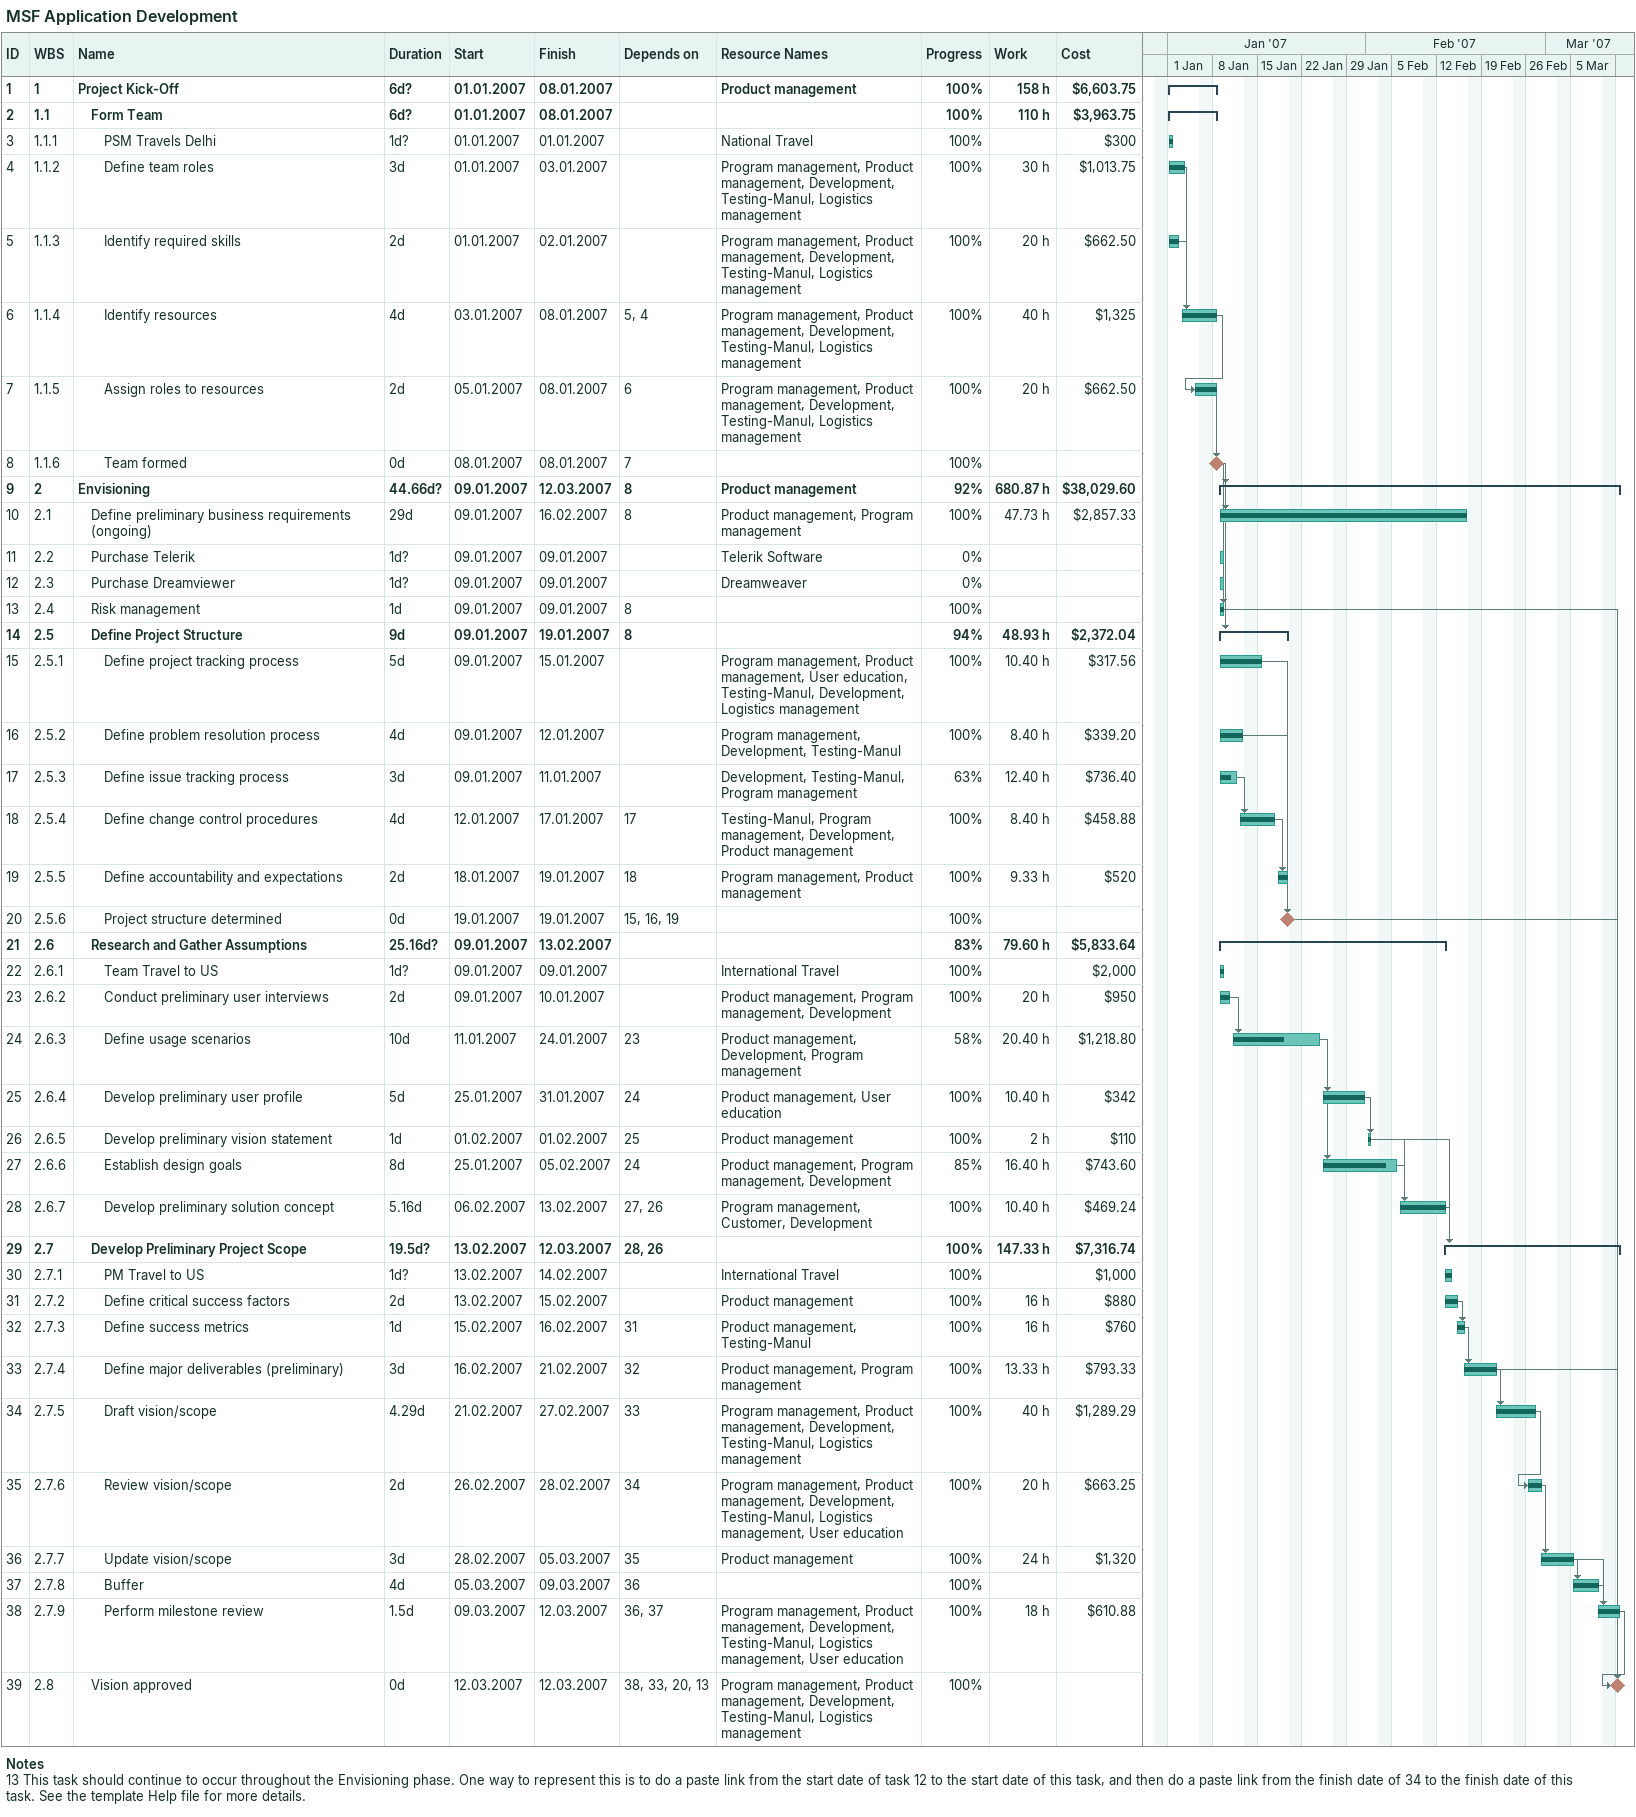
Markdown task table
MSF Application Development

| ID | WBS | Task | Duration | Start | Finish | Predecessors | Resources | % complete | Work (h) | Cost ($) |
|---|---|---|---|---|---|---|---|---|---|---|
| 1 | 1 | **Project Kick-Off** | 6d? | 2007-01-01 | 2007-01-08 |  | Product management | 100 | 158 | 6603.75 |
| 2 | 1.1 | **Form Team** | 6d? | 2007-01-01 | 2007-01-08 |  |  | 100 | 110 | 3963.75 |
| 3 | 1.1.1 | PSM Travels Delhi | 1d? | 2007-01-01 | 2007-01-01 |  | National Travel | 100 |  | 300 |
| 4 | 1.1.2 | Define team roles | 3d | 2007-01-01 | 2007-01-03 |  | Program management, Product management, Development, Testing-Manul, Logistics management | 100 | 30 | 1013.75 |
| 5 | 1.1.3 | Identify required skills | 2d | 2007-01-01 | 2007-01-02 |  | Program management, Product management, Development, Testing-Manul, Logistics management | 100 | 20 | 662.50 |
| 6 | 1.1.4 | Identify resources | 4d | 2007-01-03 | 2007-01-08 | 5, 4 | Program management, Product management, Development, Testing-Manul, Logistics management | 100 | 40 | 1325 |
| 7 | 1.1.5 | Assign roles to resources | 2d | 2007-01-05 | 2007-01-08 | 6 | Program management, Product management, Development, Testing-Manul, Logistics management | 100 | 20 | 662.50 |
| 8 | 1.1.6 | Team formed | 0d | 2007-01-08 | 2007-01-08 | 7 |  | 100 |  |  |
| 9 | 2 | **Envisioning** | 44.66d? | 2007-01-09 | 2007-03-12 | 8 | Product management | 92 | 680.87 | 38029.60 |
| 10 | 2.1 | Define preliminary business requirements (ongoing) | 29d | 2007-01-09 | 2007-02-16 | 8 | Product management, Program management | 100 | 47.73 | 2857.33 |
| 11 | 2.2 | Purchase Telerik | 1d? | 2007-01-09 | 2007-01-09 |  | Telerik Software | 0 |  |  |
| 12 | 2.3 | Purchase Dreamviewer | 1d? | 2007-01-09 | 2007-01-09 |  | Dreamweaver | 0 |  |  |
| 13 | 2.4 | Risk management | 1d | 2007-01-09 | 2007-01-09 | 8 |  | 100 |  |  |
| 14 | 2.5 | **Define Project Structure** | 9d | 2007-01-09 | 2007-01-19 | 8 |  | 94 | 48.93 | 2372.04 |
| 15 | 2.5.1 | Define project tracking process | 5d | 2007-01-09 | 2007-01-15 |  | Program management, Product management, User education, Testing-Manul, Development, Logistics management | 100 | 10.40 | 317.56 |
| 16 | 2.5.2 | Define problem resolution process | 4d | 2007-01-09 | 2007-01-12 |  | Program management, Development, Testing-Manul | 100 | 8.40 | 339.20 |
| 17 | 2.5.3 | Define issue tracking process | 3d | 2007-01-09 | 2007-01-11 |  | Development, Testing-Manul, Program management | 63 | 12.40 | 736.40 |
| 18 | 2.5.4 | Define change control procedures | 4d | 2007-01-12 | 2007-01-17 | 17 | Testing-Manul, Program management, Development, Product management | 100 | 8.40 | 458.88 |
| 19 | 2.5.5 | Define accountability and expectations | 2d | 2007-01-18 | 2007-01-19 | 18 | Program management, Product management | 100 | 9.33 | 520 |
| 20 | 2.5.6 | Project structure determined | 0d | 2007-01-19 | 2007-01-19 | 15, 16, 19 |  | 100 |  |  |
| 21 | 2.6 | **Research and Gather Assumptions** | 25.16d? | 2007-01-09 | 2007-02-13 |  |  | 83 | 79.60 | 5833.64 |
| 22 | 2.6.1 | Team Travel to US | 1d? | 2007-01-09 | 2007-01-09 |  | International Travel | 100 |  | 2000 |
| 23 | 2.6.2 | Conduct preliminary user interviews | 2d | 2007-01-09 | 2007-01-10 |  | Product management, Program management, Development | 100 | 20 | 950 |
| 24 | 2.6.3 | Define usage scenarios | 10d | 2007-01-11 | 2007-01-24 | 23 | Product management, Development, Program management | 58 | 20.40 | 1218.80 |
| 25 | 2.6.4 | Develop preliminary user profile | 5d | 2007-01-25 | 2007-01-31 | 24 | Product management, User education | 100 | 10.40 | 342 |
| 26 | 2.6.5 | Develop preliminary vision statement | 1d | 2007-02-01 | 2007-02-01 | 25 | Product management | 100 | 2 | 110 |
| 27 | 2.6.6 | Establish design goals | 8d | 2007-01-25 | 2007-02-05 | 24 | Product management, Program management, Development | 85 | 16.40 | 743.60 |
| 28 | 2.6.7 | Develop preliminary solution concept | 5.16d | 2007-02-06 | 2007-02-13 | 27, 26 | Program management, Customer, Development | 100 | 10.40 | 469.24 |
| 29 | 2.7 | **Develop Preliminary Project Scope** | 19.5d? | 2007-02-13 | 2007-03-12 | 28, 26 |  | 100 | 147.33 | 7316.74 |
| 30 | 2.7.1 | PM Travel to US | 1d? | 2007-02-13 | 2007-02-14 |  | International Travel | 100 |  | 1000 |
| 31 | 2.7.2 | Define critical success factors | 2d | 2007-02-13 | 2007-02-15 |  | Product management | 100 | 16 | 880 |
| 32 | 2.7.3 | Define success metrics | 1d | 2007-02-15 | 2007-02-16 | 31 | Product management, Testing-Manul | 100 | 16 | 760 |
| 33 | 2.7.4 | Define major deliverables (preliminary) | 3d | 2007-02-16 | 2007-02-21 | 32 | Product management, Program management | 100 | 13.33 | 793.33 |
| 34 | 2.7.5 | Draft vision/scope | 4.29d | 2007-02-21 | 2007-02-27 | 33 | Program management, Product management, Development, Testing-Manul, Logistics management | 100 | 40 | 1289.29 |
| 35 | 2.7.6 | Review vision/scope | 2d | 2007-02-26 | 2007-02-28 | 34 | Program management, Product management, Development, Testing-Manul, Logistics management, User education | 100 | 20 | 663.25 |
| 36 | 2.7.7 | Update vision/scope | 3d | 2007-02-28 | 2007-03-05 | 35 | Product management | 100 | 24 | 1320 |
| 37 | 2.7.8 | Buffer | 4d | 2007-03-05 | 2007-03-09 | 36 |  | 100 |  |  |
| 38 | 2.7.9 | Perform milestone review | 1.5d | 2007-03-09 | 2007-03-12 | 36, 37 | Program management, Product management, Development, Testing-Manul, Logistics management, User education | 100 | 18 | 610.88 |
| 39 | 2.8 | Vision approved | 0d | 2007-03-12 | 2007-03-12 | 38, 33, 20, 13 | Program management, Product management, Development, Testing-Manul, Logistics management | 100 |  |  |

Notes
- 13: This task should continue to occur throughout the Envisioning phase. One way to represent this is to do a paste link from the start date of task 12 to the start date of this task, and then do a paste link from the finish date of 34 to the finish date of this task. See the template Help file for more details.
